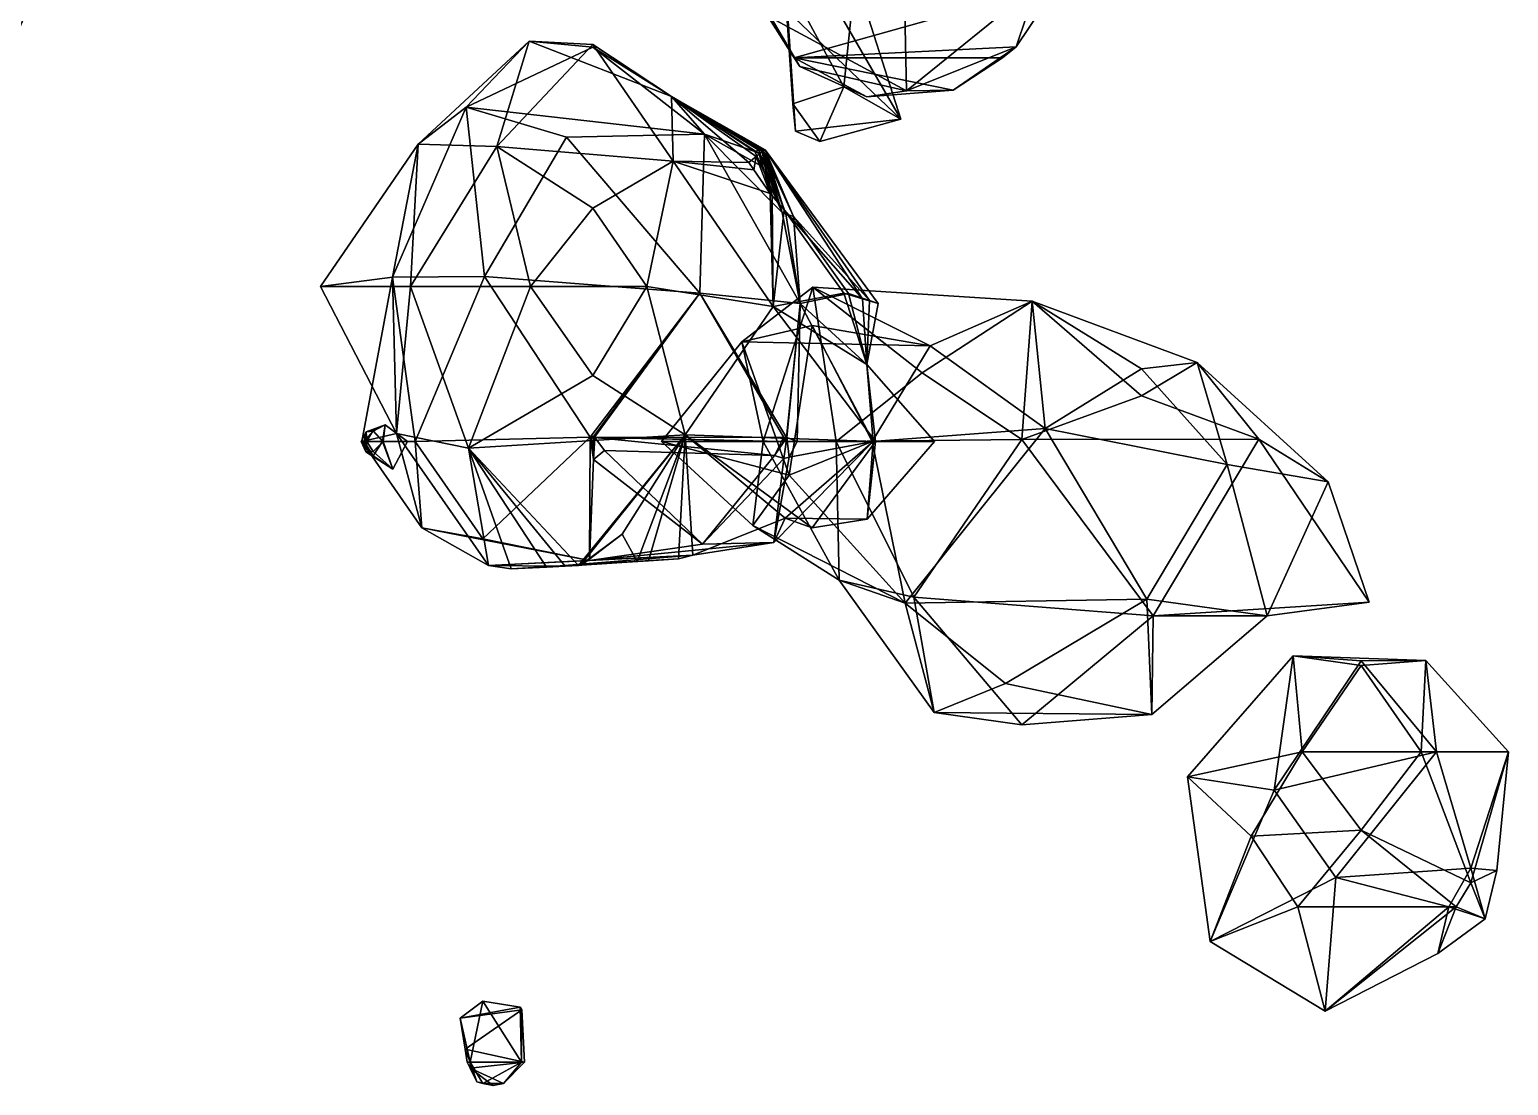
# Model space of a CAD drawing. Extents: x 290095 to 295679, y 4553756 to 4561441.
# Drawn here: x 294341.1 to 294510.9, y 4558993.3 to 4559114.6 of the extents above; entities that cross this region are included whole.
import ezdxf

# ---------------------------------------------------------------- set-up
doc = ezdxf.new("R2010")
doc.units = 0
doc.layers.add('Au_ppm_Pref_-_0_5', color=7, linetype='CONTINUOUS')

msp = doc.modelspace()

# ---------------------------------------------------------------- linework, layer by layer
at = {"layer": 'Au_ppm_Pref_-_0_5'}
for points in [[(294441.4, 4559125.78, 1924.96), (294426.25, 4559115.93, 1929.44), (294441.77, 4559107.54, 1930.98)], [(294441.4, 4559125.78, 1924.96), (294441.77, 4559107.54, 1930.98), (294456.73, 4559119.69, 1930.18)], [(294337.8, 4559109.92, 1906.52), (294342.56, 4559120.74, 1906.52), (294340.02, 4559124.74, 1903.21)], [(294342.56, 4559120.74, 1906.52), (294337.8, 4559109.92, 1906.52), (294339.53, 4559121.22, 1912.21)], [(294434.56, 4559108.02, 1876.83), (294435.89, 4559120.74, 1880.44), (294427.71, 4559120.74, 1881.24)], [(294434.56, 4559108.02, 1876.83), (294427.71, 4559120.74, 1881.24), (294428.72, 4559106.07, 1876.83)], [(294429.01, 4559102.92, 1877.74), (294428.72, 4559106.07, 1876.83), (294427.71, 4559120.74, 1881.24)], [(294429.01, 4559102.92, 1877.74), (294427.71, 4559120.74, 1881.24), (294428.09, 4559116.7, 1882.77)], [(294441.13, 4559104.3, 1882.09), (294428.09, 4559116.7, 1882.77), (294431.26, 4559121.37, 1883.35)], [(294435.89, 4559120.74, 1880.44), (294441.13, 4559104.3, 1882.09), (294431.26, 4559121.37, 1883.35)], [(294435.89, 4559120.74, 1880.44), (294434.56, 4559108.02, 1876.83), (294441.13, 4559104.3, 1882.09)], [(294459.21, 4559119.9, 1933.09), (294428.87, 4559111.34, 1932.97), (294424.38, 4559118.48, 1931.96)], [(294428.87, 4559111.34, 1932.97), (294459.21, 4559119.9, 1933.09), (294454.35, 4559112.61, 1933.77)], [(294454.35, 4559112.61, 1933.77), (294456.73, 4559119.69, 1930.18), (294441.77, 4559107.54, 1930.98)], [(294456.73, 4559119.69, 1930.18), (294454.35, 4559112.61, 1933.77), (294459.21, 4559119.9, 1933.09)], [(294429.51, 4559110.35, 1932.97), (294424.38, 4559118.48, 1931.96), (294428.87, 4559111.34, 1932.97)], [(294426.25, 4559115.93, 1929.44), (294424.38, 4559118.48, 1931.96), (294429.51, 4559110.35, 1932.97)], [(294441.77, 4559107.54, 1930.98), (294426.25, 4559115.93, 1929.44), (294429.51, 4559110.35, 1932.97)], [(294441.13, 4559104.3, 1882.09), (294429.01, 4559102.92, 1877.74), (294428.09, 4559116.7, 1882.77)], [(294385.71, 4559101.44, 1853.07), (294398.44, 4559113.26, 1853.07), (294391.23, 4559105.68, 1858.93)], [(294398.44, 4559113.26, 1853.07), (294385.71, 4559101.44, 1853.07), (294394.75, 4559101.16, 1847.57)], [(294398.44, 4559113.26, 1853.07), (294405.75, 4559112.59, 1856.29), (294391.23, 4559105.68, 1858.93)], [(294405.75, 4559112.59, 1856.29), (294418.59, 4559102.57, 1859.31), (294391.23, 4559105.68, 1858.93)], [(294398.44, 4559113.26, 1853.07), (294394.75, 4559101.16, 1847.57), (294405.75, 4559112.89, 1849.75)], [(294405.75, 4559112.89, 1849.75), (294394.75, 4559101.16, 1847.57), (294414.98, 4559099.49, 1848.05)], [(294398.44, 4559113.26, 1853.07), (294414.78, 4559106.9, 1853.07), (294405.75, 4559112.59, 1856.29)], [(294414.78, 4559106.9, 1853.07), (294398.44, 4559113.26, 1853.07), (294405.75, 4559112.89, 1849.75)], [(294414.78, 4559106.9, 1853.07), (294405.75, 4559112.89, 1849.75), (294414.98, 4559099.49, 1848.05)], [(294405.75, 4559112.59, 1856.29), (294414.78, 4559106.9, 1853.07), (294418.59, 4559102.57, 1859.31)], [(294428.87, 4559111.34, 1932.97), (294454.35, 4559112.61, 1933.77), (294452.8, 4559111.34, 1933.86)], [(294454.35, 4559112.61, 1933.77), (294441.77, 4559107.54, 1930.98), (294447.12, 4559107.65, 1933.54)], [(294452.8, 4559111.34, 1933.86), (294454.35, 4559112.61, 1933.77), (294447.12, 4559107.65, 1933.54)], [(294437.21, 4559106.88, 1933.15), (294429.51, 4559110.35, 1932.97), (294428.87, 4559111.34, 1932.97)], [(294452.8, 4559111.34, 1933.86), (294447.12, 4559107.65, 1933.54), (294428.87, 4559111.34, 1932.97)], [(294447.12, 4559107.65, 1933.54), (294437.21, 4559106.88, 1933.15), (294428.87, 4559111.34, 1932.97)], [(294437.21, 4559106.88, 1933.15), (294441.77, 4559107.54, 1930.98), (294429.51, 4559110.35, 1932.97)], [(294434.56, 4559108.02, 1876.83), (294428.72, 4559106.07, 1876.83), (294431.82, 4559101.74, 1876.36)], [(294434.56, 4559108.02, 1876.83), (294431.82, 4559101.74, 1876.36), (294441.13, 4559104.3, 1882.09)], [(294447.12, 4559107.65, 1933.54), (294441.77, 4559107.54, 1930.98), (294437.21, 4559106.88, 1933.15)], [(294382.75, 4559086.14, 1858.91), (294385.71, 4559101.44, 1853.07), (294391.23, 4559105.68, 1858.93)], [(294382.75, 4559086.14, 1858.91), (294391.23, 4559105.68, 1858.93), (294393.31, 4559086.25, 1864.06)], [(294391.23, 4559105.68, 1858.93), (294418.59, 4559102.57, 1859.31), (294402.75, 4559102.23, 1863.3)], [(294393.31, 4559086.25, 1864.06), (294391.23, 4559105.68, 1858.93), (294402.75, 4559102.23, 1863.3)], [(294424.51, 4559100.02, 1852.13), (294414.78, 4559106.9, 1853.07), (294423.66, 4559099.31, 1851.31)], [(294414.78, 4559106.9, 1853.07), (294414.98, 4559099.49, 1848.05), (294423.66, 4559099.31, 1851.31)], [(294424.89, 4559100.34, 1852.5), (294414.78, 4559106.9, 1853.07), (294424.51, 4559100.02, 1852.13)], [(294425.2, 4559100.6, 1852.8), (294414.78, 4559106.9, 1853.07), (294424.89, 4559100.34, 1852.5)], [(294425.55, 4559100.79, 1853.07), (294414.78, 4559106.9, 1853.07), (294425.2, 4559100.6, 1852.8)], [(294425.22, 4559100.91, 1853.28), (294414.78, 4559106.9, 1853.07), (294425.55, 4559100.79, 1853.07)], [(294425.1, 4559100.87, 1853.59), (294414.78, 4559106.9, 1853.07), (294425.22, 4559100.91, 1853.28)], [(294424.35, 4559100.59, 1855.62), (294414.78, 4559106.9, 1853.07), (294424.82, 4559100.76, 1854.36)], [(294424.35, 4559100.59, 1855.62), (294418.59, 4559102.57, 1859.31), (294414.78, 4559106.9, 1853.07)], [(294414.78, 4559106.9, 1853.07), (294425.1, 4559100.87, 1853.59), (294424.82, 4559100.76, 1854.36)], [(294431.82, 4559101.74, 1876.36), (294428.72, 4559106.07, 1876.83), (294429.01, 4559102.92, 1877.74)], [(294431.82, 4559101.74, 1876.36), (294429.01, 4559102.92, 1877.74), (294441.13, 4559104.3, 1882.09)], [(294418.05, 4559084.31, 1864.55), (294393.31, 4559086.25, 1864.06), (294402.75, 4559102.23, 1863.3)], [(294402.75, 4559102.23, 1863.3), (294418.59, 4559102.57, 1859.31), (294418.05, 4559084.31, 1864.55)], [(294429.57, 4559083.12, 1858.48), (294418.05, 4559084.31, 1864.55), (294418.59, 4559102.57, 1859.31)], [(294425.11, 4559098.91, 1855.7), (294418.59, 4559102.57, 1859.31), (294424.35, 4559100.59, 1855.62)], [(294427.49, 4559093.57, 1855.96), (294418.59, 4559102.57, 1859.31), (294425.11, 4559098.91, 1855.7)], [(294429.57, 4559083.12, 1858.48), (294418.59, 4559102.57, 1859.31), (294427.49, 4559093.57, 1855.96)], [(294374.49, 4559085.1, 1853.07), (294385.71, 4559101.44, 1853.07), (294382.75, 4559086.14, 1858.91)], [(294385.71, 4559101.44, 1853.07), (294374.49, 4559085.1, 1853.07), (294384.83, 4559085.1, 1847.41)], [(294385.71, 4559101.44, 1853.07), (294384.83, 4559085.1, 1847.41), (294394.75, 4559101.16, 1847.57)], [(294394.75, 4559101.16, 1847.57), (294384.83, 4559085.1, 1847.41), (294398.59, 4559085.1, 1843.75)], [(294414.98, 4559099.49, 1848.05), (294394.75, 4559101.16, 1847.57), (294405.75, 4559094.1, 1844.13)], [(294394.75, 4559101.16, 1847.57), (294398.59, 4559085.1, 1843.75), (294405.75, 4559094.1, 1844.13)], [(294424.35, 4559100.59, 1855.62), (294424.82, 4559100.76, 1854.36), (294425.11, 4559098.91, 1855.7)], [(294426.11, 4559095.76, 1851.34), (294424.89, 4559100.34, 1852.5), (294424.51, 4559100.02, 1852.13)], [(294427.49, 4559093.57, 1855.96), (294424.82, 4559100.76, 1854.36), (294425.1, 4559100.87, 1853.59)], [(294425.11, 4559098.91, 1855.7), (294424.82, 4559100.76, 1854.36), (294427.49, 4559093.57, 1855.96)], [(294426.11, 4559095.76, 1851.34), (294425.2, 4559100.6, 1852.8), (294424.89, 4559100.34, 1852.5)], [(294425.1, 4559100.87, 1853.59), (294425.22, 4559100.91, 1853.28), (294427.49, 4559093.57, 1855.96)], [(294427.72, 4559093.91, 1851.48), (294425.55, 4559100.79, 1853.07), (294425.2, 4559100.6, 1852.8)], [(294426.35, 4559095.49, 1851.36), (294427.72, 4559093.91, 1851.48), (294425.2, 4559100.6, 1852.8)], [(294426.35, 4559095.49, 1851.36), (294425.2, 4559100.6, 1852.8), (294426.11, 4559095.76, 1851.34)], [(294427.93, 4559093.42, 1855.68), (294427.49, 4559093.57, 1855.96), (294425.22, 4559100.91, 1853.28)], [(294428.8, 4559093.11, 1855.12), (294427.93, 4559093.42, 1855.68), (294425.22, 4559100.91, 1853.28)], [(294425.55, 4559100.79, 1853.07), (294428.8, 4559093.11, 1855.12), (294425.22, 4559100.91, 1853.28)], [(294436.73, 4559083.67, 1852.31), (294425.55, 4559100.79, 1853.07), (294427.72, 4559093.91, 1851.48)], [(294438.5, 4559083.15, 1853.07), (294425.55, 4559100.79, 1853.07), (294436.73, 4559083.67, 1852.31)], [(294438.5, 4559083.15, 1853.07), (294437.51, 4559083.49, 1853.71), (294425.55, 4559100.79, 1853.07)], [(294428.8, 4559093.11, 1855.12), (294425.55, 4559100.79, 1853.07), (294437.51, 4559083.49, 1853.71)], [(294414.98, 4559099.49, 1848.05), (294405.75, 4559094.1, 1844.13), (294411.97, 4559085.1, 1844.2)], [(294414.98, 4559099.49, 1848.05), (294411.97, 4559085.1, 1844.2), (294426.45, 4559082.8, 1848.14)], [(294414.98, 4559099.49, 1848.05), (294424.23, 4559098.49, 1851.32), (294423.66, 4559099.31, 1851.31)], [(294424.23, 4559098.49, 1851.32), (294414.98, 4559099.49, 1848.05), (294426.11, 4559095.76, 1851.34)], [(294414.98, 4559099.49, 1848.05), (294426.45, 4559082.8, 1848.14), (294426.11, 4559095.76, 1851.34)], [(294424.51, 4559100.02, 1852.13), (294423.66, 4559099.31, 1851.31), (294424.23, 4559098.49, 1851.32)], [(294426.11, 4559095.76, 1851.34), (294424.51, 4559100.02, 1852.13), (294424.23, 4559098.49, 1851.32)], [(294426.11, 4559095.76, 1851.34), (294426.45, 4559082.8, 1848.14), (294426.35, 4559095.49, 1851.36)], [(294426.45, 4559082.8, 1848.14), (294427.72, 4559093.91, 1851.48), (294426.35, 4559095.49, 1851.36)], [(294405.75, 4559094.1, 1844.13), (294398.59, 4559085.1, 1843.75), (294411.97, 4559085.1, 1844.2)], [(294427.72, 4559093.91, 1851.48), (294426.45, 4559082.8, 1848.14), (294434.58, 4559084.31, 1851.37)], [(294429.57, 4559083.12, 1858.48), (294427.49, 4559093.57, 1855.96), (294427.93, 4559093.42, 1855.68)], [(294436.73, 4559083.67, 1852.31), (294427.72, 4559093.91, 1851.48), (294434.58, 4559084.31, 1851.37)], [(294428.8, 4559093.11, 1855.12), (294429.57, 4559083.12, 1858.48), (294427.93, 4559093.42, 1855.68)], [(294435.12, 4559084.3, 1855.25), (294429.57, 4559083.12, 1858.48), (294428.8, 4559093.11, 1855.12)], [(294428.8, 4559093.11, 1855.12), (294437.51, 4559083.49, 1853.71), (294435.12, 4559084.3, 1855.25)], [(294383.23, 4559068.19, 1853.65), (294374.49, 4559085.1, 1853.07), (294382.75, 4559086.14, 1858.91)], [(294374.49, 4559085.1, 1853.07), (294383.23, 4559068.19, 1853.65), (294384.83, 4559085.1, 1847.41)], [(294383.23, 4559068.19, 1853.65), (294382.75, 4559086.14, 1858.91), (294379.25, 4559067.28, 1859.01)], [(294379.25, 4559067.28, 1859.01), (294382.75, 4559086.14, 1858.91), (294385.35, 4559067.28, 1862.69)], [(294382.75, 4559086.14, 1858.91), (294393.31, 4559086.25, 1864.06), (294385.35, 4559067.28, 1862.69)], [(294384.83, 4559085.1, 1847.41), (294383.23, 4559068.19, 1853.65), (294391.48, 4559066.5, 1846.75)], [(294398.59, 4559085.1, 1843.75), (294384.83, 4559085.1, 1847.41), (294391.48, 4559066.5, 1846.75)], [(294405.47, 4559067.8, 1864.02), (294385.35, 4559067.28, 1862.69), (294393.31, 4559086.25, 1864.06)], [(294405.75, 4559074.85, 1843.71), (294398.59, 4559085.1, 1843.75), (294391.48, 4559066.5, 1846.75)], [(294405.47, 4559067.8, 1864.02), (294393.31, 4559086.25, 1864.06), (294418.05, 4559084.31, 1864.55)], [(294411.97, 4559085.1, 1844.2), (294398.59, 4559085.1, 1843.75), (294405.75, 4559074.85, 1843.71)], [(294416.35, 4559068.04, 1847.36), (294411.97, 4559085.1, 1844.2), (294405.75, 4559074.85, 1843.71)], [(294416.35, 4559068.04, 1847.36), (294426.45, 4559082.8, 1848.14), (294411.97, 4559085.1, 1844.2)], [(294444.47, 4559078.28, 1901.39), (294431, 4559084.99, 1906.51), (294422.86, 4559078.73, 1900.58)], [(294422.86, 4559078.73, 1900.58), (294431, 4559084.99, 1906.51), (294425.32, 4559067.28, 1905.72)], [(294425.32, 4559067.28, 1905.72), (294431, 4559084.99, 1906.51), (294433.68, 4559067.28, 1911.18)], [(294431, 4559084.99, 1906.51), (294443.55, 4559075.17, 1909.15), (294433.68, 4559067.28, 1911.18)], [(294431, 4559084.99, 1906.51), (294456.19, 4559083.41, 1906.81), (294443.55, 4559075.17, 1909.15)], [(294456.19, 4559083.41, 1906.81), (294431, 4559084.99, 1906.51), (294444.47, 4559078.28, 1901.39)], [(294405.47, 4559067.8, 1864.02), (294418.05, 4559084.31, 1864.55), (294405.88, 4559067.88, 1864.02)], [(294405.95, 4559067.8, 1864.01), (294405.88, 4559067.88, 1864.02), (294418.05, 4559084.31, 1864.55)], [(294405.95, 4559067.8, 1864.01), (294418.05, 4559084.31, 1864.55), (294427.67, 4559067.74, 1863.56)], [(294418.05, 4559084.31, 1864.55), (294427.99, 4559067.73, 1863.39), (294427.67, 4559067.74, 1863.56)], [(294429.57, 4559083.12, 1858.48), (294427.99, 4559067.73, 1863.39), (294418.05, 4559084.31, 1864.55)], [(294434.58, 4559084.31, 1851.37), (294426.45, 4559082.8, 1848.14), (294437.2, 4559076.12, 1853.07)], [(294437.2, 4559076.12, 1853.07), (294429.57, 4559083.12, 1858.48), (294435.12, 4559084.3, 1855.25)], [(294434.58, 4559084.31, 1851.37), (294437.2, 4559076.12, 1853.07), (294436.73, 4559083.67, 1852.31)], [(294437.2, 4559076.12, 1853.07), (294435.12, 4559084.3, 1855.25), (294437.51, 4559083.49, 1853.71)], [(294437.2, 4559076.12, 1853.07), (294438.5, 4559083.15, 1853.07), (294436.73, 4559083.67, 1852.31)], [(294438.5, 4559083.15, 1853.07), (294437.2, 4559076.12, 1853.07), (294437.51, 4559083.49, 1853.71)], [(294455.01, 4559067.53, 1912.7), (294443.55, 4559075.17, 1909.15), (294456.19, 4559083.41, 1906.81)], [(294444.47, 4559078.28, 1901.39), (294457.68, 4559068.79, 1898.88), (294456.19, 4559083.41, 1906.81)], [(294456.19, 4559083.41, 1906.81), (294468.75, 4559072.51, 1908.26), (294455.01, 4559067.53, 1912.7)], [(294475.15, 4559076.34, 1906.52), (294468.75, 4559072.51, 1908.26), (294456.19, 4559083.41, 1906.81)], [(294475.15, 4559076.34, 1906.52), (294456.19, 4559083.41, 1906.81), (294468.75, 4559075.63, 1903.74)], [(294457.68, 4559068.79, 1898.88), (294468.75, 4559075.63, 1903.74), (294456.19, 4559083.41, 1906.81)], [(294416.35, 4559068.04, 1847.36), (294438.2, 4559067.28, 1849.65), (294426.45, 4559082.8, 1848.14)], [(294426.45, 4559082.8, 1848.14), (294438.2, 4559067.28, 1849.65), (294437.2, 4559076.12, 1853.07)], [(294428.04, 4559067.73, 1863.36), (294427.99, 4559067.73, 1863.39), (294429.57, 4559083.12, 1858.48)], [(294429.23, 4559067.28, 1862.8), (294428.04, 4559067.73, 1863.36), (294429.57, 4559083.12, 1858.48)], [(294429.23, 4559067.28, 1862.8), (294429.57, 4559083.12, 1858.48), (294437.94, 4559067.28, 1857.86)], [(294437.2, 4559076.12, 1853.07), (294437.94, 4559067.28, 1857.86), (294429.57, 4559083.12, 1858.48)], [(294444.47, 4559078.28, 1901.39), (294422.86, 4559078.73, 1900.58), (294430.95, 4559080.6, 1896.15)], [(294422.86, 4559078.73, 1900.58), (294428.29, 4559063.41, 1898.04), (294430.95, 4559080.6, 1896.15)], [(294437.82, 4559067.28, 1897.34), (294430.95, 4559080.6, 1896.15), (294428.29, 4559063.41, 1898.04)], [(294437.82, 4559067.28, 1897.34), (294444.47, 4559078.28, 1901.39), (294430.95, 4559080.6, 1896.15)], [(294413.63, 4559067.28, 1900.58), (294422.86, 4559078.73, 1900.58), (294425.32, 4559067.28, 1905.72)], [(294422.86, 4559078.73, 1900.58), (294413.63, 4559067.28, 1900.58), (294428.29, 4559063.41, 1898.04)], [(294437.82, 4559067.28, 1897.34), (294457.68, 4559068.79, 1898.88), (294444.47, 4559078.28, 1901.39)], [(294416.35, 4559068.04, 1847.36), (294405.75, 4559074.85, 1843.71), (294391.48, 4559066.5, 1846.75)], [(294433.68, 4559067.28, 1911.18), (294443.55, 4559075.17, 1909.15), (294455.01, 4559067.53, 1912.7)], [(294437.2, 4559076.12, 1853.07), (294444.98, 4559067.28, 1853.07), (294437.94, 4559067.28, 1857.86)], [(294437.2, 4559076.12, 1853.07), (294438.2, 4559067.28, 1849.65), (294444.98, 4559067.28, 1853.07)], [(294478.58, 4559064.65, 1901.89), (294468.75, 4559075.63, 1903.74), (294457.68, 4559068.79, 1898.88)], [(294478.58, 4559064.65, 1901.89), (294475.15, 4559076.34, 1906.52), (294468.75, 4559075.63, 1903.74)], [(294475.15, 4559076.34, 1906.52), (294482.21, 4559067.57, 1912.34), (294468.75, 4559072.51, 1908.26)], [(294478.58, 4559064.65, 1901.89), (294490.16, 4559062.65, 1907.17), (294475.15, 4559076.34, 1906.52)], [(294490.16, 4559062.65, 1907.17), (294482.21, 4559067.57, 1912.34), (294475.15, 4559076.34, 1906.52)], [(294482.21, 4559067.57, 1912.34), (294455.01, 4559067.53, 1912.7), (294468.75, 4559072.51, 1908.26)], [(294379.18, 4559067.28, 1900.58), (294379.76, 4559068.4, 1900.58), (294379.82, 4559067.28, 1900.93)], [(294379.76, 4559068.4, 1900.58), (294379.18, 4559067.28, 1900.58), (294379.52, 4559067.28, 1900.1)], [(294383.23, 4559068.19, 1853.65), (294379.25, 4559067.28, 1859.01), (294386.15, 4559057.38, 1859.01)], [(294379.76, 4559068.4, 1900.58), (294379.52, 4559067.28, 1900.1), (294380.55, 4559068.46, 1900.19)], [(294380.55, 4559068.46, 1900.19), (294379.52, 4559067.28, 1900.1), (294381.62, 4559067.28, 1900.08)], [(294379.76, 4559068.4, 1900.58), (294381.91, 4559069.2, 1900.58), (294380.55, 4559068.53, 1901)], [(294381.91, 4559069.2, 1900.58), (294379.76, 4559068.4, 1900.58), (294380.55, 4559068.46, 1900.19)], [(294379.76, 4559068.4, 1900.58), (294380.55, 4559068.53, 1901), (294379.82, 4559067.28, 1900.93)], [(294381.69, 4559067.28, 1901.12), (294379.82, 4559067.28, 1900.93), (294380.55, 4559068.53, 1901)], [(294381.91, 4559069.2, 1900.58), (294381.69, 4559067.28, 1901.12), (294380.55, 4559068.53, 1901)], [(294381.91, 4559069.2, 1900.58), (294380.55, 4559068.46, 1900.19), (294381.62, 4559067.28, 1900.08)], [(294384.48, 4559067.28, 1900.58), (294381.91, 4559069.2, 1900.58), (294381.62, 4559067.28, 1900.08)], [(294381.91, 4559069.2, 1900.58), (294384.48, 4559067.28, 1900.58), (294381.69, 4559067.28, 1901.12)], [(294383.23, 4559068.19, 1853.65), (294393.77, 4559053.03, 1853.97), (294391.48, 4559066.5, 1846.75)], [(294393.77, 4559053.03, 1853.97), (294383.23, 4559068.19, 1853.65), (294386.15, 4559057.38, 1859.01)], [(294416.35, 4559068.04, 1847.36), (294391.48, 4559066.5, 1846.75), (294404.12, 4559053.06, 1847.64)], [(294416.35, 4559068.04, 1847.36), (294404.12, 4559053.06, 1847.64), (294404.34, 4559053.08, 1847.64)], [(294416.35, 4559068.04, 1847.36), (294404.34, 4559053.08, 1847.64), (294409.11, 4559056.63, 1847.63)], [(294410.85, 4559053.5, 1850.19), (294416.35, 4559068.04, 1847.36), (294409.11, 4559056.63, 1847.63)], [(294412.15, 4559053.58, 1851.02), (294416.35, 4559068.04, 1847.36), (294410.85, 4559053.5, 1850.19)], [(294415.6, 4559053.81, 1853.22), (294416.35, 4559068.04, 1847.36), (294412.15, 4559053.58, 1851.02)], [(294417.23, 4559054.23, 1854.13), (294416.35, 4559068.04, 1847.36), (294415.6, 4559053.81, 1853.22)], [(294416.35, 4559068.04, 1847.36), (294427.85, 4559058.46, 1854.55), (294430.95, 4559057.36, 1849.76)], [(294416.35, 4559068.04, 1847.36), (294430.95, 4559057.36, 1849.76), (294438.2, 4559067.28, 1849.65)], [(294416.35, 4559068.04, 1847.36), (294417.23, 4559054.23, 1854.13), (294427.85, 4559058.46, 1854.55)], [(294441.6, 4559048.73, 1899.25), (294457.68, 4559068.79, 1898.88), (294437.82, 4559067.28, 1897.34)], [(294469.34, 4559049.17, 1900.63), (294457.68, 4559068.79, 1898.88), (294441.6, 4559048.73, 1899.25)], [(294478.58, 4559064.65, 1901.89), (294457.68, 4559068.79, 1898.88), (294469.34, 4559049.17, 1900.63)], [(294379.72, 4559066.1, 1900.58), (294379.18, 4559067.28, 1900.58), (294379.82, 4559067.28, 1900.93)], [(294379.18, 4559067.28, 1900.58), (294379.72, 4559066.1, 1900.58), (294379.52, 4559067.28, 1900.1)], [(294386.15, 4559057.38, 1859.01), (294379.25, 4559067.28, 1859.01), (294385.35, 4559067.28, 1862.69)], [(294379.72, 4559066.1, 1900.58), (294380.55, 4559065.63, 1900.03), (294379.52, 4559067.28, 1900.1)], [(294381.62, 4559067.28, 1900.08), (294379.52, 4559067.28, 1900.1), (294380.55, 4559065.63, 1900.03)], [(294379.72, 4559066.1, 1900.58), (294379.82, 4559067.28, 1900.93), (294380.55, 4559066.15, 1900.96)], [(294380.55, 4559066.15, 1900.96), (294379.82, 4559067.28, 1900.93), (294381.69, 4559067.28, 1901.12)], [(294382.8, 4559064.1, 1900.58), (294380.55, 4559066.15, 1900.96), (294381.69, 4559067.28, 1901.12)], [(294382.8, 4559064.1, 1900.58), (294381.62, 4559067.28, 1900.08), (294380.55, 4559065.63, 1900.03)], [(294382.8, 4559064.1, 1900.58), (294384.48, 4559067.28, 1900.58), (294381.62, 4559067.28, 1900.08)], [(294384.48, 4559067.28, 1900.58), (294382.8, 4559064.1, 1900.58), (294381.69, 4559067.28, 1901.12)], [(294405.47, 4559067.8, 1864.02), (294393.15, 4559056.12, 1862.73), (294385.35, 4559067.28, 1862.69)], [(294386.15, 4559057.38, 1859.01), (294385.35, 4559067.28, 1862.69), (294393.15, 4559056.12, 1862.73)], [(294400.45, 4559052.87, 1850), (294391.48, 4559066.5, 1846.75), (294396.38, 4559052.66, 1852.61)], [(294391.48, 4559066.5, 1846.75), (294393.77, 4559053.03, 1853.97), (294396.38, 4559052.66, 1852.61)], [(294402.59, 4559052.98, 1848.62), (294391.48, 4559066.5, 1846.75), (294400.45, 4559052.87, 1850)], [(294391.48, 4559066.5, 1846.75), (294402.59, 4559052.98, 1848.62), (294404.12, 4559053.06, 1847.64)], [(294405.47, 4559067.8, 1864.02), (294405.37, 4559053.62, 1858.78), (294393.15, 4559056.12, 1862.73)], [(294405.37, 4559053.62, 1858.78), (294405.47, 4559067.8, 1864.02), (294405.82, 4559065.2, 1863.16)], [(294405.8, 4559067.8, 1864.01), (294405.47, 4559067.8, 1864.02), (294405.88, 4559067.88, 1864.02)], [(294405.82, 4559065.2, 1863.16), (294405.47, 4559067.8, 1864.02), (294405.65, 4559067.62, 1864.01)], [(294405.65, 4559067.62, 1864.01), (294405.47, 4559067.8, 1864.02), (294405.77, 4559067.77, 1864.01)], [(294405.77, 4559067.77, 1864.01), (294405.47, 4559067.8, 1864.02), (294405.79, 4559067.79, 1864.01)], [(294405.79, 4559067.79, 1864.01), (294405.47, 4559067.8, 1864.02), (294405.8, 4559067.8, 1864.01)], [(294405.77, 4559067.77, 1864.01), (294405.88, 4559067.88, 1864.02), (294405.65, 4559067.62, 1864.01)], [(294405.88, 4559067.88, 1864.02), (294405.82, 4559065.2, 1863.16), (294405.65, 4559067.62, 1864.01)], [(294405.8, 4559067.8, 1864.01), (294405.88, 4559067.88, 1864.02), (294405.77, 4559067.77, 1864.01)], [(294405.79, 4559067.79, 1864.01), (294405.8, 4559067.8, 1864.01), (294405.77, 4559067.77, 1864.01)], [(294405.88, 4559067.88, 1864.02), (294405.98, 4559067.75, 1864.01), (294405.82, 4559065.2, 1863.16)], [(294405.98, 4559067.75, 1864.01), (294407.1, 4559066.24, 1863.88), (294405.82, 4559065.2, 1863.16)], [(294405.95, 4559067.8, 1864.01), (294405.98, 4559067.75, 1864.01), (294405.88, 4559067.88, 1864.02)], [(294427.67, 4559067.74, 1863.56), (294405.95, 4559067.79, 1864.01), (294405.95, 4559067.8, 1864.01)], [(294405.95, 4559067.79, 1864.01), (294405.98, 4559067.75, 1864.01), (294405.95, 4559067.8, 1864.01)], [(294427.43, 4559067.29, 1863.54), (294405.98, 4559067.75, 1864.01), (294405.95, 4559067.79, 1864.01)], [(294427.43, 4559067.29, 1863.54), (294405.95, 4559067.79, 1864.01), (294427.67, 4559067.74, 1863.56)], [(294407.1, 4559066.24, 1863.88), (294405.98, 4559067.75, 1864.01), (294426.63, 4559065.68, 1863.45)], [(294405.98, 4559067.75, 1864.01), (294427.43, 4559067.29, 1863.54), (294426.63, 4559065.68, 1863.45)], [(294424.12, 4559057.62, 1900.58), (294413.63, 4559067.28, 1900.58), (294425.32, 4559067.28, 1905.72)], [(294413.63, 4559067.28, 1900.58), (294424.12, 4559057.62, 1900.58), (294428.29, 4559063.41, 1898.04)], [(294424.12, 4559057.62, 1900.58), (294425.32, 4559067.28, 1905.72), (294434.04, 4559051.35, 1905.88)], [(294434.04, 4559051.35, 1905.88), (294425.32, 4559067.28, 1905.72), (294433.68, 4559067.28, 1911.18)], [(294426.54, 4559055.7, 1859.01), (294428.3, 4559065.48, 1862.5), (294437.94, 4559067.28, 1857.86)], [(294437.94, 4559067.28, 1857.86), (294427.85, 4559058.46, 1854.55), (294426.54, 4559055.7, 1859.01)], [(294426.63, 4559065.68, 1863.45), (294428.04, 4559067.73, 1863.36), (294427.7, 4559065.33, 1862.77)], [(294427.43, 4559067.29, 1863.54), (294427.99, 4559067.73, 1863.39), (294426.63, 4559065.68, 1863.45)], [(294426.63, 4559065.68, 1863.45), (294427.99, 4559067.73, 1863.39), (294428.04, 4559067.73, 1863.36)], [(294427.43, 4559067.29, 1863.54), (294427.67, 4559067.74, 1863.56), (294427.99, 4559067.73, 1863.39)], [(294428.04, 4559067.73, 1863.36), (294428.3, 4559065.48, 1862.5), (294427.7, 4559065.33, 1862.77)], [(294437.25, 4559058.37, 1853.07), (294427.85, 4559058.46, 1854.55), (294437.94, 4559067.28, 1857.86)], [(294428.3, 4559065.48, 1862.5), (294428.04, 4559067.73, 1863.36), (294429.23, 4559067.28, 1862.8)], [(294437.82, 4559067.28, 1897.34), (294428.29, 4559063.41, 1898.04), (294441.6, 4559048.73, 1899.25)], [(294428.3, 4559065.48, 1862.5), (294429.23, 4559067.28, 1862.8), (294437.94, 4559067.28, 1857.86)], [(294437.25, 4559058.37, 1853.07), (294438.2, 4559067.28, 1849.65), (294430.95, 4559057.36, 1849.76)], [(294433.68, 4559067.28, 1911.18), (294455.01, 4559067.53, 1912.7), (294442.59, 4559049.41, 1912.33)], [(294434.04, 4559051.35, 1905.88), (294433.68, 4559067.28, 1911.18), (294442.59, 4559049.41, 1912.33)], [(294444.98, 4559067.28, 1853.07), (294437.25, 4559058.37, 1853.07), (294437.94, 4559067.28, 1857.86)], [(294437.25, 4559058.37, 1853.07), (294444.98, 4559067.28, 1853.07), (294438.2, 4559067.28, 1849.65)], [(294470.09, 4559047.26, 1914.28), (294442.59, 4559049.41, 1912.33), (294455.01, 4559067.53, 1912.7)], [(294482.21, 4559067.57, 1912.34), (294470.09, 4559047.26, 1914.28), (294455.01, 4559067.53, 1912.7)], [(294494.88, 4559048.82, 1912.75), (294470.09, 4559047.26, 1914.28), (294482.21, 4559067.57, 1912.34)], [(294490.16, 4559062.65, 1907.17), (294494.88, 4559048.82, 1912.75), (294482.21, 4559067.57, 1912.34)], [(294382.8, 4559064.1, 1900.58), (294379.72, 4559066.1, 1900.58), (294380.55, 4559066.15, 1900.96)], [(294379.72, 4559066.1, 1900.58), (294382.8, 4559064.1, 1900.58), (294380.55, 4559065.63, 1900.03)], [(294405.37, 4559053.62, 1858.78), (294405.82, 4559065.2, 1863.16), (294418.35, 4559055.51, 1862.93)], [(294405.82, 4559065.2, 1863.16), (294407.1, 4559066.24, 1863.88), (294418.35, 4559055.51, 1862.93)], [(294418.35, 4559055.51, 1862.93), (294407.1, 4559066.24, 1863.88), (294426.63, 4559065.68, 1863.45)], [(294418.35, 4559055.51, 1862.93), (294426.63, 4559065.68, 1863.45), (294427.7, 4559065.33, 1862.77)], [(294418.35, 4559055.51, 1862.93), (294427.7, 4559065.33, 1862.77), (294426.54, 4559055.7, 1859.01)], [(294427.7, 4559065.33, 1862.77), (294428.3, 4559065.48, 1862.5), (294426.54, 4559055.7, 1859.01)], [(294483.17, 4559047.25, 1906.37), (294478.58, 4559064.65, 1901.89), (294469.34, 4559049.17, 1900.63)], [(294490.16, 4559062.65, 1907.17), (294478.58, 4559064.65, 1901.89), (294483.17, 4559047.25, 1906.37)], [(294424.12, 4559057.62, 1900.58), (294441.6, 4559048.73, 1899.25), (294428.29, 4559063.41, 1898.04)], [(294483.17, 4559047.25, 1906.37), (294494.88, 4559048.82, 1912.75), (294490.16, 4559062.65, 1907.17)], [(294426.54, 4559055.7, 1859.01), (294427.85, 4559058.46, 1854.55), (294417.23, 4559054.23, 1854.13)], [(294427.85, 4559058.46, 1854.55), (294437.25, 4559058.37, 1853.07), (294430.95, 4559057.36, 1849.76)], [(294393.77, 4559053.03, 1853.97), (294386.15, 4559057.38, 1859.01), (294405.37, 4559053.62, 1858.78)], [(294405.37, 4559053.62, 1858.78), (294386.15, 4559057.38, 1859.01), (294393.15, 4559056.12, 1862.73)], [(294409.11, 4559056.63, 1847.63), (294404.34, 4559053.08, 1847.64), (294404.46, 4559053.08, 1847.65)], [(294410.85, 4559053.5, 1850.19), (294409.11, 4559056.63, 1847.63), (294404.46, 4559053.08, 1847.65)], [(294434.04, 4559051.35, 1905.88), (294441.6, 4559048.73, 1899.25), (294424.12, 4559057.62, 1900.58)], [(294426.54, 4559055.7, 1859.01), (294405.37, 4559053.62, 1858.78), (294418.35, 4559055.51, 1862.93)], [(294405.37, 4559053.62, 1858.78), (294426.54, 4559055.7, 1859.01), (294417.23, 4559054.23, 1854.13)], [(294401.57, 4559052.97, 1852.78), (294393.77, 4559053.03, 1853.97), (294417.23, 4559054.23, 1854.13)], [(294417.23, 4559054.23, 1854.13), (294393.77, 4559053.03, 1853.97), (294405.37, 4559053.62, 1858.78)], [(294396.38, 4559052.66, 1852.61), (294393.77, 4559053.03, 1853.97), (294401.57, 4559052.97, 1852.78)], [(294396.38, 4559052.66, 1852.61), (294401.57, 4559052.97, 1852.78), (294400.45, 4559052.87, 1850)], [(294410.85, 4559053.5, 1850.19), (294400.45, 4559052.87, 1850), (294412.15, 4559053.58, 1851.02)], [(294400.45, 4559052.87, 1850), (294401.57, 4559052.97, 1852.78), (294412.15, 4559053.58, 1851.02)], [(294402.59, 4559052.98, 1848.62), (294400.45, 4559052.87, 1850), (294410.85, 4559053.5, 1850.19)], [(294401.57, 4559052.97, 1852.78), (294417.23, 4559054.23, 1854.13), (294415.6, 4559053.81, 1853.22)], [(294401.57, 4559052.97, 1852.78), (294415.6, 4559053.81, 1853.22), (294412.15, 4559053.58, 1851.02)], [(294402.59, 4559052.98, 1848.62), (294410.85, 4559053.5, 1850.19), (294404.46, 4559053.08, 1847.65)], [(294404.34, 4559053.08, 1847.64), (294402.59, 4559052.98, 1848.62), (294404.46, 4559053.08, 1847.65)], [(294404.12, 4559053.06, 1847.64), (294402.59, 4559052.98, 1848.62), (294404.34, 4559053.08, 1847.64)], [(294444.96, 4559036.15, 1905.69), (294434.04, 4559051.35, 1905.88), (294442.59, 4559049.41, 1912.33)], [(294441.6, 4559048.73, 1899.25), (294434.04, 4559051.35, 1905.88), (294444.96, 4559036.15, 1905.69)], [(294442.59, 4559049.41, 1912.33), (294470.09, 4559047.26, 1914.28), (294455.02, 4559034.76, 1912.36)], [(294455.02, 4559034.76, 1912.36), (294444.96, 4559036.15, 1905.69), (294442.59, 4559049.41, 1912.33)], [(294453.14, 4559039.5, 1901.78), (294469.34, 4559049.17, 1900.63), (294441.6, 4559048.73, 1899.25)], [(294453.14, 4559039.5, 1901.78), (294441.6, 4559048.73, 1899.25), (294444.96, 4559036.15, 1905.69)], [(294469.91, 4559035.93, 1906.94), (294469.34, 4559049.17, 1900.63), (294453.14, 4559039.5, 1901.78)], [(294469.91, 4559035.93, 1906.94), (294483.17, 4559047.25, 1906.37), (294469.34, 4559049.17, 1900.63)], [(294494.88, 4559048.82, 1912.75), (294483.17, 4559047.25, 1906.37), (294470.09, 4559047.26, 1914.28)], [(294470.09, 4559047.26, 1914.28), (294469.91, 4559035.93, 1906.94), (294455.02, 4559034.76, 1912.36)], [(294470.09, 4559047.26, 1914.28), (294483.17, 4559047.25, 1906.37), (294469.91, 4559035.93, 1906.94)], [(294487.18, 4559031.65, 1843.94), (294486.14, 4559042.68, 1847.13), (294474.01, 4559028.77, 1847.13)], [(294474.01, 4559028.77, 1847.13), (294486.14, 4559042.68, 1847.13), (294483.96, 4559027.24, 1850.37)], [(294486.14, 4559042.68, 1847.13), (294493.95, 4559042.11, 1850.62), (294483.96, 4559027.24, 1850.37)], [(294487.18, 4559031.65, 1843.94), (294493.95, 4559041.55, 1843.83), (294486.14, 4559042.68, 1847.13)], [(294486.14, 4559042.68, 1847.13), (294501.37, 4559042.14, 1847.13), (294493.95, 4559042.11, 1850.62)], [(294501.37, 4559042.14, 1847.13), (294486.14, 4559042.68, 1847.13), (294493.95, 4559041.55, 1843.83)], [(294502.61, 4559031.65, 1851.21), (294483.96, 4559027.24, 1850.37), (294493.95, 4559042.11, 1850.62)], [(294487.18, 4559031.65, 1843.94), (294500.86, 4559031.65, 1843.87), (294493.95, 4559041.55, 1843.83)], [(294502.61, 4559031.65, 1851.21), (294493.95, 4559042.11, 1850.62), (294501.37, 4559042.14, 1847.13)], [(294501.37, 4559042.14, 1847.13), (294493.95, 4559041.55, 1843.83), (294500.86, 4559031.65, 1843.87)], [(294510.86, 4559031.65, 1847.13), (294501.37, 4559042.14, 1847.13), (294500.86, 4559031.65, 1843.87)], [(294502.61, 4559031.65, 1851.21), (294501.37, 4559042.14, 1847.13), (294510.86, 4559031.65, 1847.13)], [(294469.91, 4559035.93, 1906.94), (294453.14, 4559039.5, 1901.78), (294444.96, 4559036.15, 1905.69)], [(294469.91, 4559035.93, 1906.94), (294444.96, 4559036.15, 1905.69), (294455.02, 4559034.76, 1912.36)], [(294481.35, 4559021.95, 1844.42), (294487.18, 4559031.65, 1843.94), (294474.01, 4559028.77, 1847.13)], [(294481.35, 4559021.95, 1844.42), (294493.95, 4559022.63, 1844.13), (294487.18, 4559031.65, 1843.94)], [(294502.61, 4559031.65, 1851.21), (294491.06, 4559017.2, 1850.59), (294483.96, 4559027.24, 1850.37)], [(294487.18, 4559031.65, 1843.94), (294493.95, 4559022.63, 1844.13), (294500.86, 4559031.65, 1843.87)], [(294506.55, 4559018.27, 1848.61), (294491.06, 4559017.2, 1850.59), (294502.61, 4559031.65, 1851.21)], [(294493.95, 4559022.63, 1844.13), (294506.55, 4559016.6, 1846.21), (294500.86, 4559031.65, 1843.87)], [(294510.86, 4559031.65, 1847.13), (294500.86, 4559031.65, 1843.87), (294506.55, 4559016.6, 1846.21)], [(294506.55, 4559018.27, 1848.61), (294502.61, 4559031.65, 1851.21), (294510.86, 4559031.65, 1847.13)], [(294506.55, 4559018.27, 1848.61), (294510.86, 4559031.65, 1847.13), (294509.52, 4559018.03, 1847.13)], [(294510.86, 4559031.65, 1847.13), (294506.55, 4559016.6, 1846.21), (294509.52, 4559018.03, 1847.13)], [(294481.35, 4559021.95, 1844.42), (294474.01, 4559028.77, 1847.13), (294476.61, 4559009.84, 1847.21)], [(294474.01, 4559028.77, 1847.13), (294483.96, 4559027.24, 1850.37), (294476.61, 4559009.84, 1847.21)], [(294491.06, 4559017.2, 1850.59), (294476.61, 4559009.84, 1847.21), (294483.96, 4559027.24, 1850.37)], [(294481.35, 4559021.95, 1844.42), (294486.7, 4559013.83, 1844.61), (294493.95, 4559022.63, 1844.13)], [(294493.95, 4559022.63, 1844.13), (294486.7, 4559013.83, 1844.61), (294504.86, 4559013.83, 1846.33)], [(294493.95, 4559022.63, 1844.13), (294504.86, 4559013.83, 1846.33), (294506.55, 4559016.6, 1846.21)], [(294481.35, 4559021.95, 1844.42), (294476.61, 4559009.84, 1847.21), (294486.7, 4559013.83, 1844.61)], [(294489.81, 4559001.86, 1847.13), (294476.61, 4559009.84, 1847.21), (294491.06, 4559017.2, 1850.59)], [(294504.04, 4559013.83, 1848.31), (294489.81, 4559001.86, 1847.13), (294491.06, 4559017.2, 1850.59)], [(294506.55, 4559018.27, 1848.61), (294504.04, 4559013.83, 1848.31), (294491.06, 4559017.2, 1850.59)], [(294506.55, 4559018.27, 1848.61), (294508.18, 4559012.47, 1847.19), (294504.04, 4559013.83, 1848.31)], [(294506.55, 4559018.27, 1848.61), (294509.52, 4559018.03, 1847.13), (294508.18, 4559012.47, 1847.19)], [(294509.52, 4559018.03, 1847.13), (294506.55, 4559016.6, 1846.21), (294508.18, 4559012.47, 1847.19)], [(294506.55, 4559016.6, 1846.21), (294504.86, 4559013.83, 1846.33), (294508.18, 4559012.47, 1847.19)], [(294489.81, 4559001.86, 1847.13), (294486.7, 4559013.83, 1844.61), (294476.61, 4559009.84, 1847.21)], [(294504.86, 4559013.83, 1846.33), (294486.7, 4559013.83, 1844.61), (294489.81, 4559001.86, 1847.13)], [(294504.04, 4559013.83, 1848.31), (294502.76, 4559008.48, 1847.13), (294489.81, 4559001.86, 1847.13)], [(294504.86, 4559013.83, 1846.33), (294489.81, 4559001.86, 1847.13), (294502.76, 4559008.48, 1847.13)], [(294502.76, 4559008.48, 1847.13), (294504.04, 4559013.83, 1848.31), (294508.18, 4559012.47, 1847.19)], [(294502.76, 4559008.48, 1847.13), (294508.18, 4559012.47, 1847.19), (294504.86, 4559013.83, 1846.33)], [(294391.7, 4558996.01, 1929.6), (294393.15, 4559003, 1927.95), (294390.55, 4559001.04, 1929.83)], [(294390.55, 4559001.04, 1929.83), (294393.15, 4559003, 1927.95), (294397.41, 4559002.33, 1930.18)], [(294397.41, 4559002.33, 1930.18), (294397.6, 4559002.01, 1930.18), (294390.55, 4559001.04, 1929.83)], [(294397.6, 4559002.01, 1930.18), (294391.11, 4558997.51, 1929.82), (294390.55, 4559001.04, 1929.83)], [(294397.93, 4558996.01, 1930.14), (294391.11, 4558997.51, 1929.82), (294397.6, 4559002.01, 1930.18)], [(294397.59, 4558996.01, 1928.19), (294393.15, 4559003, 1927.95), (294391.7, 4558996.01, 1929.6)], [(294397.59, 4558996.01, 1928.19), (294397.41, 4559002.33, 1930.18), (294393.15, 4559003, 1927.95)], [(294397.59, 4558996.01, 1928.19), (294397.6, 4559002.01, 1930.18), (294397.41, 4559002.33, 1930.18)], [(294397.6, 4559002.01, 1930.18), (294397.59, 4558996.01, 1928.19), (294397.93, 4558996.01, 1930.14)], [(294391.11, 4558997.51, 1929.82), (294391.7, 4558996.01, 1929.6), (294390.55, 4559001.04, 1929.83)], [(294397.93, 4558996.01, 1930.14), (294391.35, 4558996.01, 1929.82), (294391.11, 4558997.51, 1929.82)], [(294391.35, 4558996.01, 1929.82), (294391.7, 4558996.01, 1929.6), (294391.11, 4558997.51, 1929.82)], [(294397.93, 4558996.01, 1930.14), (294391.69, 4558995.3, 1929.83), (294391.35, 4558996.01, 1929.82)], [(294391.7, 4558996.01, 1929.6), (294391.35, 4558996.01, 1929.82), (294391.69, 4558995.3, 1929.83)], [(294395.5, 4558993.54, 1930), (294391.69, 4558995.3, 1929.83), (294397.93, 4558996.01, 1930.14)], [(294392.46, 4558993.73, 1929.85), (294391.7, 4558996.01, 1929.6), (294391.69, 4558995.3, 1929.83)], [(294394.32, 4558993.33, 1929.94), (294392.46, 4558993.73, 1929.85), (294391.69, 4558995.3, 1929.83)], [(294394.32, 4558993.33, 1929.94), (294391.69, 4558995.3, 1929.83), (294395.5, 4558993.54, 1930)], [(294392.46, 4558993.73, 1929.85), (294393.15, 4558993.56, 1929.46), (294391.7, 4558996.01, 1929.6)], [(294397.59, 4558996.01, 1928.19), (294391.7, 4558996.01, 1929.6), (294393.15, 4558993.56, 1929.46)], [(294397.59, 4558996.01, 1928.19), (294393.15, 4558993.56, 1929.46), (294395.5, 4558993.54, 1930)], [(294397.59, 4558996.01, 1928.19), (294395.5, 4558993.54, 1930), (294397.93, 4558996.01, 1930.14)], [(294393.15, 4558993.56, 1929.46), (294392.46, 4558993.73, 1929.85), (294394.32, 4558993.33, 1929.94)], [(294395.5, 4558993.54, 1930), (294393.15, 4558993.56, 1929.46), (294394.32, 4558993.33, 1929.94)]]:
    msp.add_3dface(points, dxfattribs=at)

doc.saveas('drawing.dxf')
